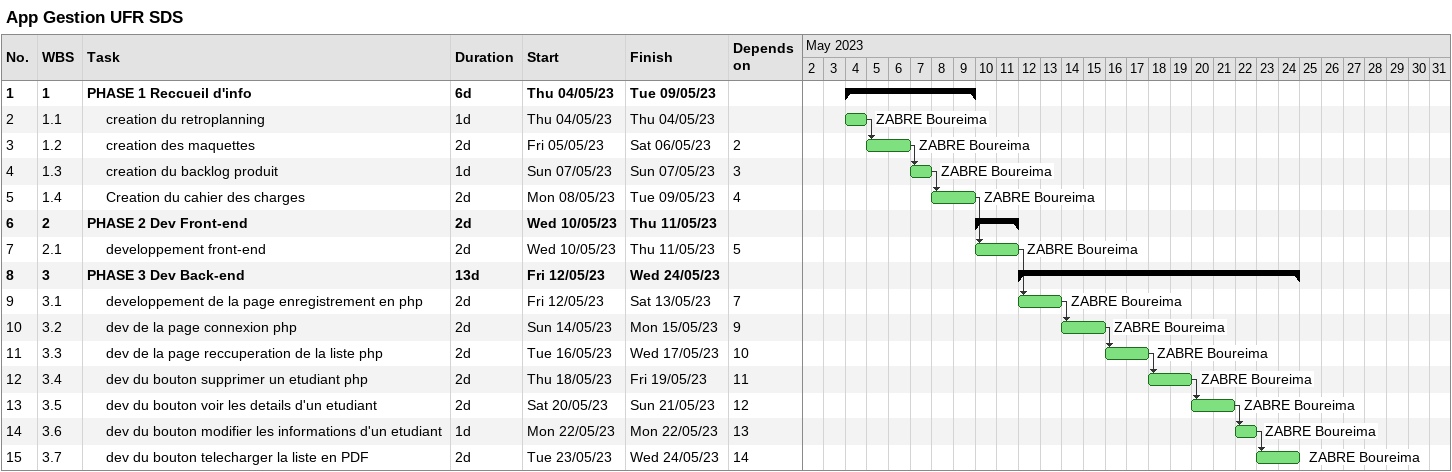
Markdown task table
App Gestion UFR SDS

| ID | WBS | Task | Duration | Start | Finish | Predecessors | Resources |
|---|---|---|---|---|---|---|---|
| 1 | 1 | **PHASE 1 Reccueil d'info** | 6d | 2023-05-04 | 2023-05-09 |  |  |
| 2 | 1.1 | creation du retroplanning | 1d | 2023-05-04 | 2023-05-04 |  | ZABRE Boureima |
| 3 | 1.2 | creation des maquettes | 2d | 2023-05-05 | 2023-05-06 | 2 | ZABRE Boureima |
| 4 | 1.3 | creation du backlog produit | 1d | 2023-05-07 | 2023-05-07 | 3 | ZABRE Boureima |
| 5 | 1.4 | Creation du cahier des charges | 2d | 2023-05-08 | 2023-05-09 | 4 | ZABRE Boureima |
| 6 | 2 | **PHASE 2 Dev Front-end** | 2d | 2023-05-10 | 2023-05-11 |  |  |
| 7 | 2.1 | developpement front-end | 2d | 2023-05-10 | 2023-05-11 | 5 | ZABRE Boureima |
| 8 | 3 | **PHASE 3 Dev Back-end** | 13d | 2023-05-12 | 2023-05-24 |  |  |
| 9 | 3.1 | developpement de la page enregistrement en php | 2d | 2023-05-12 | 2023-05-13 | 7 | ZABRE Boureima |
| 10 | 3.2 | dev de la page connexion php | 2d | 2023-05-14 | 2023-05-15 | 9 | ZABRE Boureima |
| 11 | 3.3 | dev de la page reccuperation de la liste php | 2d | 2023-05-16 | 2023-05-17 | 10 | ZABRE Boureima |
| 12 | 3.4 | dev du bouton supprimer un etudiant php | 2d | 2023-05-18 | 2023-05-19 | 11 | ZABRE Boureima |
| 13 | 3.5 | dev du bouton voir les details d'un etudiant | 2d | 2023-05-20 | 2023-05-21 | 12 | ZABRE Boureima |
| 14 | 3.6 | dev du bouton modifier les informations d'un etudiant | 1d | 2023-05-22 | 2023-05-22 | 13 | ZABRE Boureima |
| 15 | 3.7 | dev du bouton telecharger la liste en PDF | 2d | 2023-05-23 | 2023-05-24 | 14 | ZABRE Boureima |
